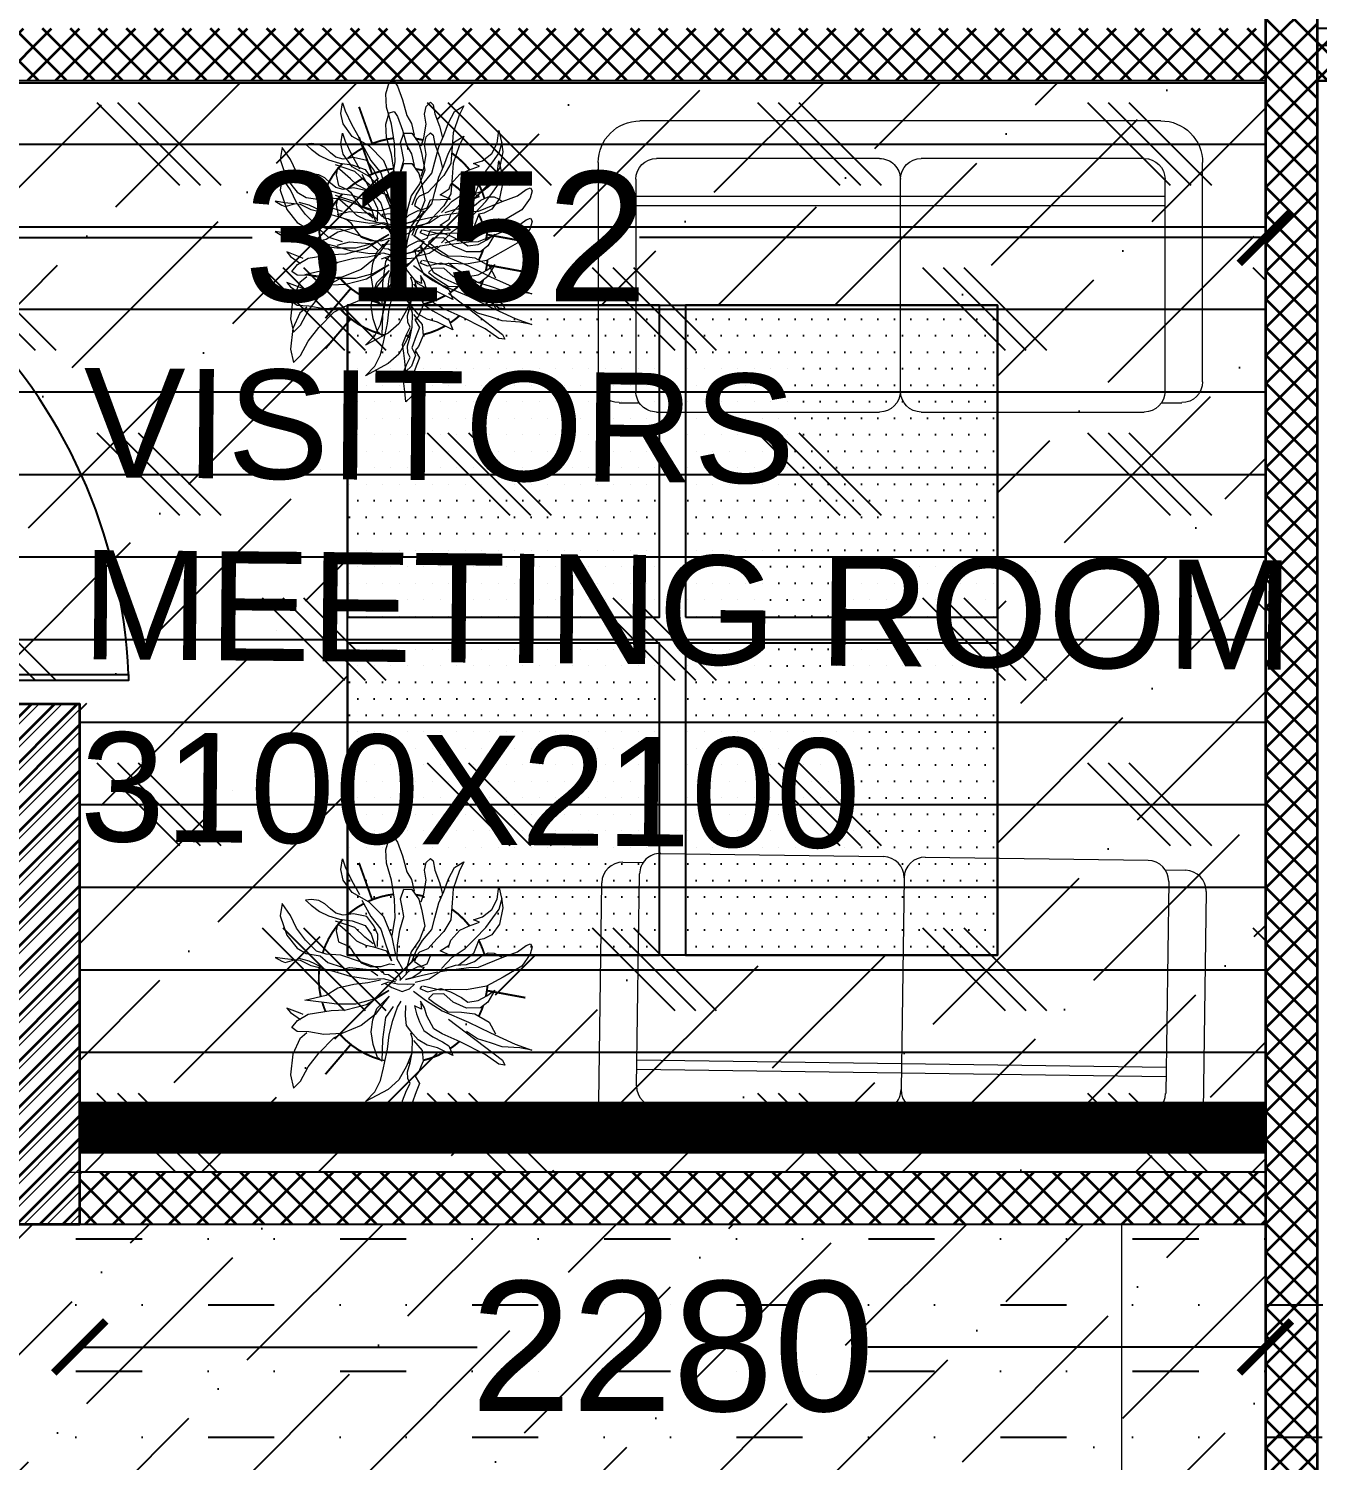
# Model space of a CAD drawing. Header units: millimetres. Extents: x 263321 to 4958806, y 33647 to 987811.
# Drawn here: x 2385653 to 2388132, y 489929 to 492682 of the extents above; entities that cross this region are included whole.
import ezdxf

# ---------------------------------------------------------------- set-up
doc = ezdxf.new("R2010")
doc.units = ezdxf.units.MM
doc.header["$PDMODE"] = 3
for name, color, linetype, lineweight in [('A-DOOR-FULL', 40, 'Continuous', 18), ('A-FURN-LOOSE', 24, 'Continuous', 18), ('A-FURN-TABLE-GROMMET', 7, 'Continuous', 9), ('A-GLASS PARTITION', 5, 'Continuous', 18), ('A-GYPSUM PARTITION', 250, 'Continuous', 35), ('A-INDOOR PLANTS', 84, 'Continuous', 5), ('A-PLAN-COLUMN', 3, 'Continuous', 0), ('A-PLAN-RCC-HATCH', 8, 'Continuous', 13), ('Base 7th & 9th', 250, 'Continuous', 35), ('TOA- AV', 7, 'Continuous', 9)]:
    doc.layers.add(name, color=color, linetype=linetype, lineweight=lineweight)
for name, color, linetype in [('CEILING TOA', 7, 'Continuous'), ('DOOR', 5, 'Continuous'), ('DOOR TOA', 7, 'Continuous'), ('FIN WALL GRAPHIC', 10, 'Continuous'), ('FLOORING TOA', 7, 'Continuous'), ('PARTITION DIM.', 250, 'Continuous'), ('PARTITION GYPSUM', 250, 'Continuous'), ('TEXT', 250, 'Continuous')]:
    doc.layers.add(name, color=color, linetype=linetype)
doc.styles.add('ARIAL', font='arial.ttf')
doc.styles.get("Standard").update_dxf_attribs({"font": 'arial.ttf'})
doc.styles.add('TEXT @ 150', font='arial.ttf', dxfattribs={"height": 225})
doc.dimstyles.new('DIM @ 150', dxfattribs={"dimtxt": 225, "dimasz": 100, "dimexe": 1, "dimexo": 0, "dimgap": 0.5, "dimtad": 0, "dimdec": 0, "dimzin": 0, "dimdsep": 46, "dimtxsty": 'TEXT @ 150', "dimblk": 'ARCHTICK', "dimcen": -2, "dimclrd": 8, "dimclre": 8, "dimclrt": 7, "dimadec": 0, "dimazin": 0, "dimtfac": 1, "dimtdec": 0, "dimtofl": 0, "dimtmove": 0, "dimatfit": 3, "dimldrblk": 'OPEN90', "dimfxl": 1, "dimtolj": 1, "dimtzin": 0, "dimlwd": -1, "dimlwe": -1, "dimarcsym": 0})
pattern_1 = [(45, (13069.08, -8478.743), (-26.94076836, 26.94076836), []), (135, (13069.08, -8478.743), (-26.94076836, -26.94076836), [])]
pattern_2 = [(45, (13069.08, -8478.74), (84.189901, 308.696304), [396.875, -79.375, 0, -79.375])]

# ---------------------------------------------------------------- blocks, each defined once
blk = doc.blocks.new('PLANT_10')
at = {"layer": 'A-INDOOR PLANTS', "linetype": 'ByBlock', "lineweight": -2}
for p, q in [((13664.3, 7933.64), (13665.55, 7933.86)), ((13665.55, 7933.86), (13667.57, 7933.17)), ((13669.84, 7934.37), (13670.24, 7933.69)), ((13670, 7933.37), (13669.84, 7934.37)), ((13670.24, 7933.69), (13670.38, 7933.32)), ((13665.52, 7932.8), (13664.3, 7933.64)), ((13666.85, 7932.15), (13665.52, 7932.8)), ((13667.57, 7933.17), (13668.91, 7932.09)), ((13670.17, 7931.75), (13670, 7933.37)), ((13670.38, 7933.32), (13670.09, 7932.38)), ((13675.61, 7931.79), (13675.07, 7933.15)), ((13675.07, 7933.15), (13675.52, 7932.79)), ((13675.52, 7932.79), (13676.24, 7931.75)), ((13677.08, 7932.65), (13676.35, 7932.06)), ((13677.47, 7932.1), (13677.08, 7932.65)), ((13678.23, 7931.81), (13679.84, 7932.55)), ((13679.84, 7932.55), (13681.95, 7932.8)), ((13681.95, 7932.8), (13683.34, 7932.46)), ((13683.34, 7932.46), (13682.61, 7931.75)), ((13663.89, 7930.62), (13663.94, 7931.25)), ((13663.94, 7931.25), (13664.46, 7930.64)), ((13668.06, 7931.25), (13666.85, 7932.15)), ((13669.22, 7930.1), (13668.06, 7931.25)), ((13668.91, 7932.09), (13669.44, 7931.17)), ((13669.44, 7931.17), (13669.67, 7929.74)), ((13669.92, 7931.93), (13670.2, 7930.88)), ((13670.71, 7930.64), (13670.17, 7931.75)), ((13670.2, 7930.88), (13670.87, 7929.52)), ((13674.25, 7931.31), (13673.75, 7929.11)), ((13674.5, 7929.32), (13674.25, 7931.31)), ((13675.7, 7930.98), (13675.33, 7928.59)), ((13675.74, 7931.48), (13675.61, 7931.79)), ((13676.35, 7932.06), (13675.7, 7930.98)), ((13677.51, 7930.91), (13677.47, 7932.1)), ((13677.81, 7929.36), (13677.51, 7930.91)), ((13677.63, 7931.1), (13678.23, 7931.81)), ((13681.13, 7930.96), (13679.73, 7929.85)), ((13682.61, 7931.75), (13681.13, 7930.96)), ((13663.98, 7929.88), (13663.89, 7930.62)), ((13664.31, 7929.26), (13663.98, 7929.88)), ((13664.83, 7928.65), (13664.31, 7929.26)), ((13664.46, 7930.64), (13665.11, 7929.79)), ((13665.11, 7929.79), (13665.57, 7928.86)), ((13669.5, 7929.11), (13669.22, 7930.1)), ((13669.67, 7929.74), (13670.38, 7928.94)), ((13671.34, 7928.22), (13670.71, 7930.64)), ((13674.66, 7928.01), (13674.5, 7929.32)), ((13677.68, 7927.48), (13677.81, 7929.36)), ((13679.73, 7929.85), (13678.15, 7928.3)), ((13665.28, 7928.1), (13664.83, 7928.65)), ((13665.49, 7927.36), (13665.28, 7928.1)), ((13665.57, 7928.86), (13665.92, 7927.75)), ((13666.78, 7926.15), (13666.1, 7928.13)), ((13666.41, 7927.95), (13667.1, 7928.09)), ((13666.55, 7927.7), (13666.41, 7927.95)), ((13667.1, 7928.09), (13668.23, 7927.82)), ((13668.23, 7927.82), (13668.63, 7926.95)), ((13669.61, 7927.61), (13669.5, 7929.11)), ((13670.38, 7928.94), (13670.87, 7927.46)), ((13671.22, 7927.97), (13670.89, 7926.71)), ((13671.83, 7926.61), (13671.34, 7928.22)), ((13672.98, 7927.9), (13672.59, 7926.26)), ((13673.75, 7929.11), (13672.98, 7927.9)), ((13674.66, 7926.07), (13674.66, 7928.01)), ((13675.33, 7928.59), (13675.25, 7927.09)), ((13678.15, 7928.3), (13677.74, 7927.54)), ((13660.8, 7927.59), (13659.68, 7927.43)), ((13659.68, 7927.43), (13660.5, 7927.14)), ((13660.5, 7927.14), (13661.89, 7926.5)), ((13661.87, 7927.37), (13660.8, 7927.59)), ((13663.15, 7926.41), (13661.87, 7927.37)), ((13661.89, 7926.5), (13663.36, 7925.67)), ((13664.14, 7924.69), (13663.15, 7926.41)), ((13665.34, 7926.29), (13665.49, 7927.36)), ((13665.92, 7927.75), (13666.08, 7926.44)), ((13666.08, 7926.44), (13666.56, 7925.08)), ((13667.52, 7926.61), (13666.55, 7927.7)), ((13668.16, 7925.94), (13667.52, 7926.61)), ((13668.63, 7926.95), (13668.89, 7926.59)), ((13668.89, 7926.59), (13669.47, 7926.23)), ((13670.3, 7925.56), (13669.61, 7927.61)), ((13670.89, 7926.71), (13671.08, 7924.65)), ((13672.14, 7924.62), (13671.83, 7926.61)), ((13675.25, 7927.09), (13674.69, 7924.95)), ((13676.86, 7925.51), (13677.68, 7927.48)), ((13663.93, 7925.43), (13665.64, 7924.49)), ((13665.63, 7924.92), (13665.34, 7926.29)), ((13666.59, 7924.2), (13665.63, 7924.92)), ((13666.56, 7925.08), (13667.46, 7924.48)), ((13667.75, 7925.11), (13666.78, 7926.15)), ((13668.46, 7924.26), (13667.75, 7925.11)), ((13668.63, 7925.01), (13668.16, 7925.94)), ((13668.78, 7924.21), (13668.63, 7925.01)), ((13669.47, 7926.23), (13670.42, 7925.51)), ((13670.91, 7923.83), (13670.3, 7925.56)), ((13670.42, 7925.51), (13670.77, 7924.58)), ((13672.45, 7924.82), (13672.17, 7923.5)), ((13672.59, 7926.26), (13672.45, 7924.82)), ((13674.69, 7924.95), (13673.26, 7922.65)), ((13674.15, 7924.18), (13674.66, 7926.07)), ((13675.72, 7924.04), (13676.86, 7925.51)), ((13683.45, 7922.71), (13684.69, 7925.06)), ((13684.69, 7925.06), (13683.72, 7924.1)), ((13665.68, 7923.17), (13664.14, 7924.69)), ((13665.64, 7924.49), (13666.92, 7923.46)), ((13667.48, 7923.79), (13666.59, 7924.2)), ((13666.92, 7923.46), (13668.56, 7922.95)), ((13667.46, 7924.48), (13668.78, 7924.02)), ((13668.73, 7923.83), (13667.48, 7923.79)), ((13669.19, 7922.84), (13668.78, 7924.21)), ((13670.8, 7923.45), (13670.51, 7922.57)), ((13670.77, 7924.58), (13670.8, 7923.45)), ((13671.43, 7923.29), (13670.91, 7923.83)), ((13671.08, 7924.65), (13671.73, 7923.79)), ((13671.18, 7923.34), (13671.13, 7922.84)), ((13671.62, 7923.1), (13671.18, 7923.34)), ((13672.06, 7923.18), (13672.14, 7924.62)), ((13672.39, 7922.69), (13672.67, 7923.45)), ((13673.26, 7922.65), (13674.15, 7924.18)), ((13673.83, 7922.61), (13675.72, 7924.04)), ((13675.1, 7923.9), (13673.83, 7922.61)), ((13676.27, 7924.31), (13675.1, 7923.9)), ((13677.52, 7924.47), (13676.27, 7924.31)), ((13678.84, 7924.26), (13677.52, 7924.47)), ((13678.3, 7923.31), (13680.55, 7923.37)), ((13680.16, 7923.8), (13678.84, 7924.26)), ((13680.55, 7923.37), (13680.16, 7923.8)), ((13682.55, 7923.5), (13681.24, 7923.21)), ((13683.72, 7924.1), (13682.55, 7923.5)), ((13657.58, 7922.61), (13657.47, 7922.11)), ((13657.47, 7922.11), (13657.98, 7921.75)), ((13658.75, 7922.96), (13657.58, 7922.61)), ((13660.13, 7922.88), (13658.75, 7922.96)), ((13661.89, 7922.37), (13660.13, 7922.88)), ((13663.84, 7922.05), (13661.89, 7922.37)), ((13665.78, 7921.99), (13663.84, 7922.05)), ((13667.77, 7922.3), (13665.68, 7923.17)), ((13667.58, 7922.29), (13665.78, 7921.99)), ((13669.6, 7921.92), (13667.77, 7922.3)), ((13668.56, 7922.95), (13670.21, 7922.37)), ((13670.21, 7922.37), (13669.19, 7922.84)), ((13670.51, 7922.57), (13670.59, 7922.07)), ((13671.13, 7922.84), (13671.09, 7922.15)), ((13671.09, 7922.15), (13671.48, 7921.72)), ((13671.64, 7922.67), (13671.62, 7923.1)), ((13672.22, 7921.87), (13671.64, 7922.67)), ((13672.41, 7921.94), (13672.06, 7923.18)), ((13672.6, 7921.76), (13672.39, 7922.69)), ((13672.5, 7923.07), (13672.96, 7922.33)), ((13672.96, 7922.33), (13673.37, 7921.28)), ((13674.9, 7922.2), (13676.06, 7922.99)), ((13676.34, 7922.25), (13674.98, 7921.77)), ((13676.06, 7922.99), (13678.3, 7923.31)), ((13677.83, 7922.6), (13676.34, 7922.25)), ((13679.32, 7922.77), (13677.83, 7922.6)), ((13681.24, 7923.21), (13679.32, 7922.77)), ((13682.48, 7921.62), (13683.45, 7922.71)), ((13657.98, 7921.75), (13659.37, 7921.23)), ((13659.37, 7921.23), (13661.01, 7920.78)), ((13661.01, 7920.78), (13661.83, 7920.31)), ((13663.8, 7921.43), (13662.81, 7921.09)), ((13662.81, 7921.09), (13662.83, 7920.27)), ((13664.68, 7921.27), (13663.8, 7921.43)), ((13665.62, 7921.11), (13664.68, 7921.27)), ((13667.05, 7921.53), (13665.62, 7921.11)), ((13668.6, 7921.76), (13667.05, 7921.53)), ((13670.04, 7921.8), (13668.6, 7921.76)), ((13669.27, 7920.34), (13670.76, 7920.76)), ((13671.05, 7921.21), (13670.04, 7921.8)), ((13670.76, 7920.76), (13671.63, 7920.91)), ((13671.26, 7920.59), (13670.79, 7919.64)), ((13671.81, 7921.11), (13671.26, 7920.59)), ((13671.48, 7921.72), (13671.99, 7921.43)), ((13672.13, 7920.93), (13671.68, 7919.17)), ((13672.23, 7921.5), (13671.81, 7921.11)), ((13671.96, 7920.24), (13672.13, 7920.93)), ((13671.99, 7921.43), (13672.23, 7921.5)), ((13672.59, 7920.01), (13672.63, 7920.7)), ((13673.08, 7920.52), (13672.59, 7920.01)), ((13672.63, 7920.7), (13672.6, 7921.76)), ((13673.37, 7921.28), (13673.08, 7920.52)), ((13674.98, 7921.77), (13674.36, 7921.37)), ((13675.88, 7920.92), (13674.81, 7920.89)), ((13676.88, 7920.82), (13675.88, 7920.92)), ((13677.71, 7920.16), (13676.88, 7920.82)), ((13677.64, 7920.41), (13678.21, 7920.24)), ((13679.71, 7920.28), (13681.07, 7920.83)), ((13680.7, 7920.44), (13679.83, 7920.29)), ((13681.63, 7920.72), (13680.7, 7920.44)), ((13681.07, 7920.83), (13682.48, 7921.62)), ((13682.32, 7920.68), (13681.63, 7920.72)), ((13682.83, 7920.44), (13682.32, 7920.68)), ((13683.57, 7920.84), (13682.83, 7920.44)), ((13684.62, 7921.25), (13683.57, 7920.84)), ((13685.5, 7921.09), (13684.62, 7921.25)), ((13686.31, 7920.99), (13685.5, 7921.09)), ((13687.38, 7920.89), (13686.31, 7920.99)), ((13686.83, 7920.31), (13687.38, 7920.89)), ((13660.87, 7918.96), (13660.07, 7918.81)), ((13661.88, 7918.81), (13660.87, 7918.96)), ((13661.83, 7920.31), (13663.03, 7920.03)), ((13663.31, 7919.04), (13661.88, 7918.81)), ((13662.83, 7920.27), (13663.86, 7919.55)), ((13664.11, 7919.31), (13663.31, 7919.04)), ((13663.86, 7919.55), (13664.86, 7919.27)), ((13664.86, 7919.27), (13666.62, 7918.95)), ((13666.62, 7918.95), (13668.04, 7919.49)), ((13668.12, 7919.18), (13666.96, 7918.21)), ((13668.04, 7919.49), (13669.27, 7920.34)), ((13669.16, 7919.84), (13668.12, 7919.18)), ((13668.95, 7918.64), (13669.3, 7919.47)), ((13670.21, 7920.25), (13669.16, 7919.84)), ((13669.3, 7919.47), (13669.66, 7919.79)), ((13669.66, 7919.79), (13670.28, 7920)), ((13670.28, 7920), (13670.74, 7919.32)), ((13670.74, 7919.32), (13670.51, 7918.69)), ((13670.79, 7919.64), (13670.87, 7919.02)), ((13670.87, 7919.02), (13671.48, 7919.53)), ((13671.68, 7919.17), (13671.35, 7917.59)), ((13671.48, 7919.53), (13671.96, 7920.24)), ((13672.41, 7919.94), (13672.07, 7918.49)), ((13672.59, 7920.01), (13672.59, 7920.01)), ((13672.8, 7919.26), (13673.05, 7919.46)), ((13673.23, 7917.34), (13672.81, 7919.14)), ((13673.05, 7919.46), (13673.38, 7918.65)), ((13673.34, 7920.09), (13674.25, 7918.87)), ((13674.36, 7919.37), (13675.18, 7919.27)), ((13675.06, 7918.96), (13674.36, 7919.37)), ((13674.84, 7920.01), (13675.66, 7919.79)), ((13675.18, 7919.27), (13674.84, 7920.01)), ((13675.88, 7918.73), (13675.06, 7918.96)), ((13675.66, 7919.79), (13676.48, 7919.5)), ((13676.48, 7919.5), (13677.37, 7919.03)), ((13677.37, 7919.03), (13678.02, 7918.11)), ((13678.35, 7919.62), (13677.71, 7920.16)), ((13678.21, 7920.24), (13679.71, 7920.28)), ((13678.88, 7918.7), (13678.35, 7919.62)), ((13678.4, 7920.12), (13679.43, 7919.21)), ((13679.43, 7919.21), (13680.56, 7919.12)), ((13680.56, 7919.12), (13681.67, 7919.59)), ((13681.67, 7919.59), (13682.09, 7919.92)), ((13682.09, 7919.92), (13682.86, 7919.5)), ((13682.86, 7919.5), (13683.72, 7919.84)), ((13683.72, 7919.84), (13684.96, 7920.26)), ((13684.96, 7920.26), (13685.72, 7919.9)), ((13685.72, 7919.9), (13686.83, 7920.31)), ((13660.07, 7918.81), (13659.64, 7918.36)), ((13659.64, 7918.36), (13659.9, 7918.06)), ((13659.9, 7918.06), (13660.84, 7917.9)), ((13660.84, 7917.9), (13662.11, 7917.44)), ((13662.11, 7917.44), (13663.3, 7917.1)), ((13664.23, 7917.5), (13663.06, 7916.97)), ((13665.78, 7917.92), (13664.23, 7917.5)), ((13666.96, 7918.21), (13665.78, 7917.92)), ((13667.18, 7916.97), (13667.91, 7917.68)), ((13667.91, 7917.68), (13668.95, 7918.64)), ((13669.7, 7918.36), (13669.64, 7916.29)), ((13670.51, 7918.69), (13669.7, 7918.36)), ((13672.07, 7918.49), (13671.3, 7917.34)), ((13673.38, 7918.65), (13673.05, 7917.27)), ((13673.62, 7916.97), (13673.65, 7918.1)), ((13673.65, 7918.1), (13674.07, 7918.55)), ((13674.07, 7918.55), (13674.59, 7917.88)), ((13674.25, 7918.87), (13675.37, 7917.15)), ((13674.59, 7917.88), (13675.45, 7916.53)), ((13677.21, 7918.02), (13675.88, 7918.73)), ((13677.74, 7917.16), (13677.21, 7918.02)), ((13678.02, 7918.11), (13678.55, 7917.12)), ((13679.16, 7917.64), (13678.88, 7918.7)), ((13679.63, 7916.72), (13679.16, 7917.64)), ((13661.76, 7916.49), (13660.59, 7915.89)), ((13660.98, 7915.4), (13662.78, 7916.02)), ((13663.06, 7916.97), (13661.76, 7916.49)), ((13662.78, 7916.02), (13664.21, 7916.12)), ((13664.21, 7916.12), (13665.96, 7916.24)), ((13665.96, 7916.24), (13667.18, 7916.97)), ((13668.08, 7916.24), (13667.05, 7915.34)), ((13668.57, 7916.44), (13668.08, 7916.24)), ((13669.17, 7917.34), (13668.57, 7916.44)), ((13669.83, 7916.11), (13668.94, 7914.77)), ((13669.64, 7916.29), (13669.17, 7917.34)), ((13670.99, 7917.21), (13669.83, 7916.11)), ((13671, 7916.83), (13670.66, 7915.76)), ((13671.14, 7916.21), (13670.89, 7914.39)), ((13671.3, 7917.34), (13671.14, 7916.21)), ((13673.05, 7917.27), (13673.39, 7916.28)), ((13673.14, 7916.33), (13673.23, 7917.34)), ((13673.19, 7914.65), (13673.14, 7916.33)), ((13673.39, 7916.28), (13673.99, 7915.17)), ((13674.46, 7916), (13673.62, 7916.97)), ((13675.07, 7914.64), (13674.46, 7916)), ((13675.37, 7917.15), (13676.51, 7914.43)), ((13675.45, 7916.53), (13675.49, 7915.15)), ((13676.2, 7916.49), (13680.43, 7910.93)), ((13678.55, 7915.31), (13677.74, 7917.16)), ((13678.55, 7917.12), (13678.95, 7916.45)), ((13678.95, 7916.45), (13679.96, 7916.04)), ((13679.96, 7916.04), (13679.63, 7916.72)), ((13660.59, 7915.89), (13660, 7914.93)), ((13660, 7914.93), (13660.98, 7915.4)), ((13667.05, 7915.34), (13666.64, 7914.45)), ((13668.94, 7914.77), (13667.91, 7913.74)), ((13669.46, 7913.91), (13670.25, 7914.87)), ((13670.25, 7914.87), (13670.67, 7915.51)), ((13670.57, 7914.63), (13670.28, 7913.81)), ((13670.66, 7915.76), (13670.57, 7914.63)), ((13672.82, 7912.57), (13673.19, 7914.65)), ((13673.99, 7915.17), (13674.45, 7914.5)), ((13674.45, 7914.5), (13674.29, 7913.43)), ((13675.05, 7913.2), (13675.07, 7914.64)), ((13675.49, 7915.15), (13675.66, 7913.78)), ((13678.23, 7913.49), (13677.5, 7914.65)), ((13679.87, 7912.72), (13678.55, 7915.31)), ((13665.96, 7913.93), (13665.68, 7912.98)), ((13666.23, 7913.31), (13665.96, 7913.93)), ((13666.64, 7914.45), (13666.23, 7913.31)), ((13667.91, 7913.74), (13666.75, 7912.64)), ((13667.93, 7912.86), (13668.04, 7913.36)), ((13668.04, 7913.36), (13668.6, 7913.57)), ((13668.6, 7913.57), (13669.46, 7913.91)), ((13669.74, 7913.17), (13669.38, 7912.4)), ((13670.28, 7913.81), (13669.74, 7913.17)), ((13670.85, 7913.39), (13669.87, 7910.98)), ((13670.89, 7914.39), (13670.85, 7913.39)), ((13674.29, 7913.43), (13673.82, 7912.54)), ((13674.45, 7912.43), (13675.05, 7913.2)), ((13675.66, 7913.78), (13676.51, 7912.31)), ((13676.51, 7914.43), (13677.64, 7912.15)), ((13678.64, 7912.18), (13678.23, 7913.49)), ((13664.9, 7912.02), (13663.85, 7911.49)), ((13665.77, 7911.92), (13664.86, 7911.27)), ((13665.68, 7912.98), (13664.9, 7912.02)), ((13666.75, 7912.64), (13665.77, 7911.92)), ((13666.42, 7911.25), (13667.52, 7912.04)), ((13667.52, 7912.04), (13667.93, 7912.86)), ((13669.38, 7912.4), (13669.4, 7911.78)), ((13669.4, 7911.78), (13669.6, 7911.35)), ((13671.87, 7910.85), (13672.82, 7912.57)), ((13673.82, 7912.54), (13673.22, 7911.71)), ((13673.22, 7911.71), (13674.45, 7912.43)), ((13676.51, 7912.31), (13677.72, 7911.66)), ((13677.64, 7912.15), (13678.78, 7909.62)), ((13679.05, 7910.95), (13678.64, 7912.18)), ((13680.85, 7911.31), (13679.87, 7912.72)), ((13663.85, 7911.49), (13662.54, 7911.32)), ((13662.54, 7911.32), (13663.74, 7911.04)), ((13664.86, 7911.27), (13663.74, 7910.98)), ((13663.74, 7911.04), (13664.74, 7910.89)), ((13664.74, 7910.89), (13666.42, 7911.25)), ((13669.87, 7910.98), (13669.29, 7909.4)), ((13669.6, 7911.35), (13669.87, 7910.92)), ((13670.74, 7908.94), (13671.87, 7910.85)), ((13679.17, 7909.14), (13679.05, 7910.95)), ((13680.43, 7910.93), (13680.94, 7910.69)), ((13680.94, 7910.69), (13680.85, 7911.31)), ((13669.29, 7909.4), (13668.63, 7908.5)), ((13669.52, 7908.09), (13670.74, 7908.94)), ((13678.78, 7909.62), (13679.4, 7907.89)), ((13679.4, 7907.89), (13679.17, 7909.14)), ((13668.63, 7908.5), (13668.45, 7908.06)), ((13668.45, 7908.06), (13668.77, 7907.88)), ((13668.77, 7907.88), (13669.52, 7908.09))]:
    blk.add_line(p, q, dxfattribs=at)
at = {"layer": 'A-INDOOR PLANTS', "linetype": 'Continuous', "lineweight": 18, "ltscale": 0.5, "const_width": 0.2}
for points in [[(13669.4, 7929.47, 0.116285), (13665.96, 7927.44)], [(13673.88, 7929.67, 0.090884), (13670.74, 7929.78)], [(13675.42, 7929.17, 0.028901), (13674.47, 7929.51)], [(13665.42, 7926.87, 0.0574), (13664.3, 7925.23)], [(13680.37, 7923.57, 0.141213), (13677.8, 7927.66)], [(13664.08, 7924.79, 0.079562), (13663.34, 7922.14)], [(13680.68, 7920.44, 0.006998), (13680.7, 7920.68)], [(13663.38, 7919.89, 0.022707), (13663.53, 7919.11)], [(13679.57, 7916.84, 0.070954), (13680.47, 7919.13)], [(13664.86, 7916.17, 0.072973), (13666.59, 7914.33)], [(13678.52, 7915.38, 0.034437), (13679.25, 7916.33)], [(13677.6, 7914.49, 0.002611), (13677.67, 7914.55)], [(13668.08, 7913.38, 0.04589), (13669.56, 7912.79)], [(13674.83, 7912.92, 0.033376), (13675.9, 7913.37)], [(13672.77, 7912.48, 0.032284), (13673.88, 7912.65)]]:
    blk.add_lwpolyline(points, format="xyb", dxfattribs=at)
for points in [[(13678.83, 7926.57), (13681.9, 7929.19)], [(13663.9, 7924.37), (13660.1, 7925.72)], [(13673.27, 7912.54), (13674, 7908.57)]]:
    blk.add_lwpolyline(points, dxfattribs=at)
at = {"layer": 'A-INDOOR PLANTS', "linetype": 'Continuous', "lineweight": 18, "ltscale": 0.5}
blk.add_arc((13672, 7921.16), 8.71, 12.4792, 14.7067, dxfattribs=at)
blk = doc.blocks.new('Columns')
at = {"layer": 'A-PLAN-RCC-HATCH'}
h = blk.add_hatch(dxfattribs=at)
h.set_pattern_fill('ANSI31', color=256, scale=250, style=0)
h.set_pattern_definition([(45, (447397.9, -590762.232), (-22.0970869, 22.0970869), [])])
h.paths.add_polyline_path([(6839.7, 1537), (7839.7, 1537), (7839.7, 2537), (6839.7, 2537)])
at = {"layer": 'A-PLAN-COLUMN', "elevation": 0}
blk.add_lwpolyline([(6839.7, 1537), (7839.7, 1537), (7839.7, 2537), (6839.7, 2537)], close=True, dxfattribs=at)
blk = doc.blocks.new('_ArchTick')
at = {"color": 0, "linetype": 'ByBlock', "const_width": 0.15}
blk.add_lwpolyline([(-0.5, -0.5), (0.5, 0.5)], dxfattribs=at)
blk = doc.blocks.new('*D596')
at = {"layer": 'Defpoints', "color": 0, "transparency": 16777216}
for p in [(2383603.9, 492922.8), (2383603.3, 492680.4), (2388031.6, 492680.5)]:
    blk.add_point(p, dxfattribs=at)
at = {"layer": 'PARTITION DIM.', "color": 8, "transparency": 16777216}
for p, q in [((2383603.3, 492680.4), (2383603.9, 492923.8)), ((2383603.9, 492922.8), (2385439, 492917.8)), ((2388032.3, 492910.6), (2386197.2, 492915.7)), ((2388031.6, 492680.5), (2388032.3, 492911.6))]:
    blk.add_line(p, q, dxfattribs=at)
at = {"layer": 'PARTITION DIM.', "color": 8, "transparency": 16777216, "xscale": 100, "yscale": 100, "zscale": 100}
for p, rotation in [((2383603.9, 492922.8), 179.8412100249086), ((2388032.3, 492910.6), 359.8412100249087)]:
    blk.add_blockref('_ArchTick', p, dxfattribs=dict(at, rotation=rotation))
at = {"layer": 'PARTITION DIM.', "color": 7, "transparency": 16777216, "insert": (2385818.1, 492916.7), "char_height": 250, "attachment_point": 5, "rotation": 359.8412}
blk.add_mtext('\\A1;4428', dxfattribs=at)
blk = doc.blocks.new('_Open90')
at = {"color": 0, "linetype": 'ByBlock'}
for p, q in [((-0.5, 0.5), (0, 0)), ((0, 0), (-1, 0)), ((0, 0), (-0.5, -0.5))]:
    blk.add_line(p, q, dxfattribs=at)
blk = doc.blocks.new('*D602')
at = {"layer": 'Defpoints', "color": 0, "transparency": 16777216}
for p in [(2388131.6, 492581.4), (2388317.3, 492581.4), (2388131.6, 489383.1)]:
    blk.add_point(p, dxfattribs=at)
at = {"layer": 'PARTITION DIM.', "color": 8, "transparency": 16777216}
for p, q in [((2388131.6, 492581.4), (2388318.3, 492581.4)), ((2388317.3, 492581.4), (2388317.3, 491356.2)), ((2388317.3, 489383.1), (2388317.3, 490608.2)), ((2388131.6, 489383.1), (2388318.3, 489383.1))]:
    blk.add_line(p, q, dxfattribs=at)
at = {"layer": 'PARTITION DIM.', "color": 8, "transparency": 16777216, "xscale": 100, "yscale": 100, "zscale": 100}
for p, rotation in [((2388317.3, 492581.4), 90), ((2388317.3, 489383.1), 270)]:
    blk.add_blockref('_ArchTick', p, dxfattribs=dict(at, rotation=rotation))
at = {"layer": 'PARTITION DIM.', "color": 7, "transparency": 16777216, "insert": (2388317.3, 490982.2), "char_height": 250, "attachment_point": 5, "rotation": 90}
blk.add_mtext('\\A1;3198', dxfattribs=at)
blk = doc.blocks.new('*D611')
at = {"layer": 'Defpoints', "color": 0, "transparency": 16777216}
for p in [(2388031.6, 490383.1), (2385751.6, 490146.6), (2388031.6, 490146.6)]:
    blk.add_point(p, dxfattribs=at)
at = {"layer": 'PARTITION DIM.', "color": 8, "transparency": 16777216}
for p, q in [((2388031.6, 490383.1), (2388031.6, 490145.6)), ((2385751.6, 490146.6), (2385751.6, 490147.6)), ((2385751.6, 490146.6), (2386516.1, 490146.6)), ((2388031.6, 490146.6), (2387267.1, 490146.6))]:
    blk.add_line(p, q, dxfattribs=at)
at = {"layer": 'PARTITION DIM.', "color": 8, "transparency": 16777216, "xscale": 100, "yscale": 100, "zscale": 100, "rotation": 180}
blk.add_blockref('_ArchTick', (2385751.6, 490146.6), dxfattribs=at)
at = {"layer": 'PARTITION DIM.', "color": 8, "transparency": 16777216, "xscale": 100, "yscale": 100, "zscale": 100}
blk.add_blockref('_ArchTick', (2388031.6, 490146.6), dxfattribs=at)
at = {"layer": 'PARTITION DIM.', "color": 7, "transparency": 16777216, "insert": (2386891.6, 490146.6), "char_height": 250, "attachment_point": 5}
blk.add_mtext('\\A1;2280', dxfattribs=at)
blk = doc.blocks.new('*D616')
at = {"layer": 'Defpoints', "color": 0, "transparency": 16777216}
for p in [(2384879.7, 492427.9, 0), (2388031.6, 492427.9), (2388031.6, 492280.6)]:
    blk.add_point(p, dxfattribs=at)
at = {"layer": 'PARTITION DIM.', "color": 8, "transparency": 16777216}
for p, q in [((2384879.7, 492427.9), (2384879.7, 492279.6)), ((2388031.6, 492427.9), (2388031.6, 492279.6)), ((2384879.7, 492280.6), (2386083.2, 492280.6)), ((2388031.6, 492280.6), (2386828.1, 492280.6))]:
    blk.add_line(p, q, dxfattribs=at)
at = {"layer": 'PARTITION DIM.', "color": 8, "transparency": 16777216, "xscale": 100, "yscale": 100, "zscale": 100, "rotation": 180}
blk.add_blockref('_ArchTick', (2384879.7, 492280.6), dxfattribs=at)
at = {"layer": 'PARTITION DIM.', "color": 8, "transparency": 16777216, "xscale": 100, "yscale": 100, "zscale": 100}
blk.add_blockref('_ArchTick', (2388031.6, 492280.6), dxfattribs=at)
at = {"layer": 'PARTITION DIM.', "color": 7, "transparency": 16777216, "insert": (2386455.6, 492280.6), "char_height": 250, "attachment_point": 5}
blk.add_mtext('\\A1;3152', dxfattribs=at)
blk = doc.blocks.new('door-3f-01')
at = {"layer": 'A-GLASS PARTITION', "color": 5}
blk.add_line((-36, 0), (-36, 4), dxfattribs=at)
at = {"layer": 'DOOR', "elevation": 0}
blk.add_lwpolyline([(-1.945, 37.5), (-1.545, 37.5), (-1.545, 0), (-1.945, 0)], close=True, dxfattribs=at)
at = {"layer": 'DOOR', "color": 252, "true_color": 0x939598}
blk.add_lwpolyline([(0, 0), (-10.2, 0), (-10.2, 5.08), (0, 5.08), (0, 0)], dxfattribs=at)
at = {"layer": 'DOOR'}
for points in [[(-32.636, 3.74), (-32.636, 2.74), (-33.136, 2.74), (-33.136, 3.74)], [(-32.636, 1.34), (-32.636, 2.34), (-33.136, 2.34), (-33.136, 1.34)]]:
    blk.add_lwpolyline(points, dxfattribs=at)
blk.add_lwpolyline([(-36, 2.34), (-36, 2.74), (0, 2.74), (0, 2.34)], close=True, dxfattribs=at)
for centre in [(-32.886, 3.86), (-32.886, 1.22)]:
    blk.add_circle(centre, 0.278, dxfattribs=at)
at = {"layer": 'DOOR', "color": 252, "true_color": 0x939598}
blk.add_arc((-0.523, 2.044, 0), 35.484, 92.29732, 178.87661, dxfattribs=at)

msp = doc.modelspace()

# ---------------------------------------------------------------- hatches: boundary and pattern name
at = {"layer": 'A-GYPSUM PARTITION', "true_color": 0x636466}
h = msp.add_hatch(dxfattribs=at)
h.set_pattern_fill('ANSI37', color=251, scale=12)
h.set_pattern_definition(pattern_1)
h.paths.add_polyline_path([(2388131.6, 495933.1), (2388031.6, 495933.1), (2388031.6, 489283.1), (2388131.6, 489283.1)])
h = msp.add_hatch(dxfattribs=at)
h.set_pattern_fill('ANSI37', color=251, scale=12)
h.set_pattern_definition(pattern_1)
h.paths.add_polyline_path([(2388031.6, 492582), (2388031.6, 492682), (2380451.6, 492682.1), (2380451.6, 492582.1)])
h = msp.add_hatch(dxfattribs=at)
h.set_pattern_fill('ANSI37', color=251, scale=12)
h.set_pattern_definition(pattern_1)
h.paths.add_polyline_path([(2394411.6, 492682), (2388131.6, 492682), (2388131.6, 492582), (2394411.6, 492582)])
h = msp.add_hatch(dxfattribs=at)
h.set_pattern_fill('ANSI37', color=251, scale=12)
h.set_pattern_definition([(45, (18783.638, -10677.655), (-26.94076836, 26.94076836), []), (135, (18783.638, -10677.655), (-26.94076836, -26.94076836), [])])
h.paths.add_polyline_path([(2388031.6, 490483.1), (2385751.6, 490483.1), (2385751.6, 490383.1), (2388031.6, 490383.1)])
at = {"layer": 'Base 7th & 9th'}
h = msp.add_hatch(dxfattribs=at)
h.set_pattern_fill('ANSI31', color=256, scale=250, style=0)
h.set_pattern_definition([(45, (2825309.825, -101916.18), (-22.0970869, 22.0970869), [])])
h.paths.add_polyline_path([(2384751.6, 490383.1), (2385751.6, 490383.1), (2385751.6, 491383.1), (2384751.6, 491383.1)])
at = {"layer": 'CEILING TOA', "true_color": 0x939598}
h = msp.add_hatch(dxfattribs=at)
h.set_pattern_fill('ANSI36', color=252, scale=50)
h.set_pattern_definition(pattern_2)
edge = h.paths.add_edge_path(flags=16)
edge.add_arc((2382015.7, 488133.1), 250, 180, 270)
edge.add_line((2382015.7, 487883.1), (2386115.6, 487883.1))
edge.add_arc((2386115.6, 488133.1), 250, 270, 360)
edge.add_line((2386365.6, 488133.1), (2386365.6, 489532.6))
edge.add_arc((2386115.6, 489532.6), 250, 0, 90)
edge.add_line((2386115.6, 489782.6), (2382015.7, 489782.6))
edge.add_arc((2382015.7, 489532.6), 250, 90, 180)
edge.add_line((2381765.7, 489532.6), (2381765.7, 488133.1))
h.paths.add_polyline_path([(2384751.6, 492578), (2380561, 492578), (2380551.6, 489283.1), (2380445.5, 489283.1), (2380445.5, 487283.1), (2394411.6, 487283.1), (2394411.6, 489289.9), (2388031.6, 489289.5), (2388031.6, 490383.1), (2385751.6, 490383.1), (2384751.6, 490383.1)])
h = msp.add_hatch(dxfattribs=at)
h.set_pattern_fill('ANSI36', color=252, scale=50)
h.set_pattern_definition(pattern_2)
h.paths.add_polyline_path([(2384851.6, 492578), (2388031.6, 492578), (2388031.6, 490483.1), (2385751.6, 490483.1), (2385751.6, 491383.1), (2384851.6, 491383.1)])
h.paths.add_polyline_path([(2386266.6, 492150.3), (2387516.6, 492150.3), (2387516.6, 490900.3), (2386266.6, 490900.3)], flags=16)
h = msp.add_hatch(dxfattribs=at)
h.set_pattern_fill('DOTS', color=252, scale=20)
h.set_pattern_definition([(0, (13069.078, -8478.743), (15.875, 31.75), [0, -31.75])])
h.paths.add_polyline_path([(2386266.6, 490900.3), (2386866.6, 490900.3), (2386866.6, 491500.3), (2386266.6, 491500.3)])
h.paths.add_polyline_path([(2386916.6, 490900.3), (2387516.6, 490900.3), (2387516.6, 491500.3), (2386916.6, 491500.3)])
h.paths.add_polyline_path([(2386266.6, 491550.3), (2386866.6, 491550.3), (2386866.6, 492150.3), (2386266.6, 492150.3)])
h.paths.add_polyline_path([(2386916.6, 491550.3), (2387516.6, 491550.3), (2387516.6, 492150.3), (2386916.6, 492150.3)])
at = {"layer": 'FLOORING TOA', "true_color": 0xc7c8ca}
h = msp.add_hatch(dxfattribs=at)
h.set_pattern_fill('EARTH', color=9, scale=120)
edge = h.paths.add_edge_path()
edge.add_line((2399150.3, 470683.1), (2406751.6, 470683.1))
edge.add_line((2406751.6, 470683.1), (2406751.6, 489283.1))
edge.add_line((2406751.6, 489283.1), (2406777, 491421.9))
edge.add_line((2406777, 491421.9), (2410711.6, 491383.1))
edge.add_line((2410711.6, 491383.1), (2410711.6, 490662.8))
edge.add_line((2410711.6, 490662.8), (2412251.6, 490662.8))
edge.add_line((2412251.6, 490662.8), (2412251.6, 491383.1))
edge.add_line((2412251.6, 491383.1), (2413501.6, 491383.1))
edge.add_line((2413501.6, 491383.1), (2413501.6, 490641.9))
edge.add_line((2413501.6, 490641.9), (2414541.6, 490641.9))
edge.add_line((2414541.6, 490641.9), (2414541.6, 491383.1))
edge.add_line((2414541.6, 491383.1), (2419059.8, 491383.1))
edge.add_line((2419059.8, 491383.1), (2419290.9, 492883.1))
edge.add_line((2419290.9, 492883.1), (2413191.6, 492883.1))
edge.add_line((2413191.6, 492883.1), (2413191.6, 495458.2))
edge.add_line((2413191.6, 495458.2), (2416206.2, 495458.2))
edge.add_line((2416206.2, 495458.2), (2416206.2, 496558.2))
edge.add_line((2416206.2, 496558.2), (2413191.6, 496558.2))
edge.add_line((2413191.6, 496558.2), (2413191.6, 498963.1))
edge.add_line((2413191.6, 498963.1), (2411651.6, 498963.1))
edge.add_line((2411651.6, 498963.1), (2411651.6, 492883.1))
edge.add_line((2411651.6, 492883.1), (2404451.6, 492883.1))
edge.add_line((2404451.6, 492883.1), (2404452.6, 502283.1))
edge.add_line((2404452.6, 502283.1), (2402951.6, 502283.1))
edge.add_line((2402951.6, 502283.1), (2402951.4, 497183.5))
edge.add_line((2402951.4, 497183.5), (2402951.6, 497133.1))
edge.add_line((2402951.6, 497133.1), (2399951.6, 497133.1))
edge.add_line((2399951.6, 497133.1), (2399951.6, 505326.9))
edge.add_arc((2397396.4, -38564.5), 543897.4, 89.730828, 95.307778)
edge.add_line((2347082.8, 503000.8), (2347082.9, 472483.1))
edge.add_line((2347082.9, 472483.1), (2343851.6, 472483.1))
edge.add_line((2343851.6, 472483.1), (2343851.6, 458383.2))
edge.add_line((2343851.6, 458383.2), (2354252.4, 458383.2))
edge.add_line((2354252.4, 458383.2), (2354252.7, 455753.4))
edge.add_arc((2374151.3, 141679.3), 314703.8, 88.069715, 93.625218, ccw=False)
edge.add_line((2384751.6, 456204.5), (2384751.6, 459200.3))
edge.add_line((2384751.6, 459200.3), (2394751.8, 459200.3))
edge.add_line((2394751.8, 459200.3), (2394749.6, 457484.3))
edge.add_line((2394749.6, 457484.3), (2395751.6, 457483.1))
edge.add_line((2395751.6, 457483.1), (2395751.6, 458383.1))
edge.add_line((2395751.6, 458383.1), (2396651.6, 458383.1))
edge.add_line((2396651.6, 458383.1), (2396651.6, 459197.4))
edge.add_line((2396651.6, 459197.4), (2399811.2, 459198))
edge.add_line((2399811.2, 459198), (2399811.2, 460833.1))
edge.add_line((2399811.2, 460833.1), (2398551.6, 460833.1))
edge.add_line((2398551.6, 460833.1), (2398551.6, 466883.1))
edge.add_line((2398551.6, 466883.1), (2403551.7, 466883.1))
edge.add_line((2403551.7, 466883.1), (2403551.7, 465533.1))
edge.add_line((2403551.7, 465533.1), (2407851.7, 465533.1))
edge.add_line((2407851.7, 465533.1), (2407851.7, 460783.1))
edge.add_line((2407851.7, 460783.1), (2409491.6, 460783.1))
edge.add_line((2409491.6, 460783.1), (2409496.3, 466883.1))
edge.add_line((2409496.3, 466883.1), (2415285.8, 466883.1))
edge.add_line((2415285.8, 466883.1), (2415516.9, 468383.1))
edge.add_line((2415516.9, 468383.1), (2399151.6, 468383.1))
edge.add_arc((2399151.6, 468983.1), 600, 180.0002, 269.9977, ccw=False)
edge.add_line((2398551.6, 468983.1), (2398551.6, 470083.1))
edge.add_arc((2399151.6, 470083.1), 600, 90.125, 179.9999, ccw=False)
edge = h.paths.add_edge_path(flags=16)
edge.add_line((2350804.3, 495933.1), (2349254.3, 495933.1))
edge.add_arc((2349254.3, 495533.1), 400, 90.0003, 179.7889)
edge.add_line((2348854.3, 495534.5), (2348854.3, 492844.4))
edge.add_line((2348854.3, 492844.4), (2350804.3, 492844.4))
edge.add_line((2350804.3, 492844.4), (2350804.3, 495933.1))
h.paths.add_polyline_path([(2380451.6, 495933.1), (2394411.6, 495933.1), (2394411.6, 489283.1), (2388129.7, 489289.9), (2388129.7, 487283.1), (2379984.7, 487283), (2379984.7, 489283.1), (2380551.6, 489283.1)], flags=16)
edge = h.paths.add_edge_path(flags=16)
edge.add_line((2404951.6, 487283.1), (2348951.6, 487283.1))
edge.add_arc((2348951.6, 486983.1), 300, 90, 179.997)
edge.add_line((2348651.6, 486983.1), (2348650.9, 472483.1))
edge.add_line((2348650.9, 472483.1), (2404951.6, 472483.1))
edge.add_line((2404951.6, 472483.1), (2404951.6, 487283.1))
h.paths.add_polyline_path([(2396751.6, 460833.1), (2396751.6, 464283.1)], flags=16)
h = msp.add_hatch(dxfattribs=at)
h.set_pattern_fill('DOLMIT', color=9, scale=20)
h.set_pattern_definition([(0, (90021.14, 24146.98), (0, 127), []), (45, (90021.14, 24146.98), (-253.999827, 253.999827), [179.60512, -359.210245])])
h.paths.add_polyline_path([(2394411.6, 492682), (2388131.6, 492682), (2388131.6, 492582), (2394411.6, 492582)])
at = {"layer": 'FLOORING TOA', "true_color": 0xddb3d4}
h = msp.add_hatch(dxfattribs=at)
h.set_pattern_fill('MUDST', color=254, scale=20)
h.set_pattern_definition([(0, (14400.26, 69222.26), (254, 127), [127, -127, 0, -127, 0, -127])])
h.paths.add_polyline_path([(2380552, 492582), (2384751.6, 492582), (2384758.1, 490383.1), (2388142.7, 490384.8), (2388129.7, 487286.6), (2379984.7, 487283.1), (2379981.2, 489282.9), (2380551.6, 489287.4)])
at = {"layer": 'FLOORING TOA'}
h = msp.add_hatch(dxfattribs=at)
h.set_pattern_fill('CORK', color=181, scale=50)
h.set_pattern_definition([(0, (90021.14, 24146.98), (0, 158.75), []), (135, (90100.5, 24067.6), (-317.50014, -317.50014), [224.5065, -224.5065]), (135, (90140.2, 24067.6), (-317.50014, -317.50014), [224.5065, -224.5065]), (135, (90179.9, 24067.6), (-317.50014, -317.50014), [224.5065, -224.5065])])
h.paths.add_polyline_path([(2384851.6, 492578), (2388031.6, 492578), (2388031.6, 490483.1), (2385751.6, 490483.1), (2385751.6, 491383.1), (2384851.6, 491383.1)])

# ---------------------------------------------------------------- linework, layer by layer
at = {"layer": 'A-FURN-LOOSE'}
for p, q in [((2387830.7, 492504.6), (2386829, 492504.6)), ((2386748.7, 492424.3), (2386748.7, 492002.8)), ((2387289.7, 492432.3), (2386861.1, 492432.3)), ((2387798.6, 492432.3), (2387370, 492432.3)), ((2387911, 492002.8), (2387911, 492424.3)), ((2386821, 492392.2), (2386821, 491984.7)), ((2387329.8, 491984.7), (2387329.8, 492392.2)), ((2387838.7, 491984.7), (2387838.7, 492392.2)), ((2386821, 492360.1), (2387329.8, 492360.1)), ((2387329.8, 492360.1), (2387838.7, 492360.1)), ((2386821, 492342), (2387329.8, 492342)), ((2387329.8, 492342), (2387838.7, 492342)), ((2386788.8, 491962.6), (2386827.6, 491962.6)), ((2386861.1, 491944.5), (2387289.7, 491944.5)), ((2387370, 491944.5), (2387798.6, 491944.5)), ((2387832.1, 491962.6), (2387870.8, 491962.6)), ((2386868.8, 491095.9), (2387297.4, 491089.8)), ((2386796.3, 491078.8), (2386835.1, 491078.3)), ((2387377.7, 491088.6), (2387806.2, 491082.6)), ((2387839.5, 491064), (2387878.2, 491063.5)), ((2386749.6, 490617.8), (2386755.6, 491039.3)), ((2386822.3, 490648.8), (2386828.1, 491056.3)), ((2387337, 491049.1), (2387331.2, 490641.6)), ((2387845.8, 491041.8), (2387840, 490634.4)), ((2387917.8, 491022.8), (2387911.8, 490601.3)), ((2386822.8, 490681), (2387331.6, 490673.7)), ((2386823.1, 490699), (2387331.9, 490691.8)), ((2387331.9, 490691.8), (2387840.7, 490684.6)), ((2387331.6, 490673.7), (2387840.4, 490666.5)), ((2387290.5, 490602), (2386861.9, 490608.1)), ((2387799.3, 490594.8), (2387370.7, 490600.9)), ((2387830.4, 490522.1), (2386828.8, 490536.3))]:
    msp.add_line(p, q, dxfattribs=at)
at = {"layer": 'A-FURN-LOOSE', "extrusion": (0, 0, -1)}
for centre, major_axis, start_param, end_param in [((2386829, 492424.3), (-56.9, 56.7), -0.783946, 0.78685), ((2387830.7, 492424.3), (-56.9, 56.7), 0.78685, 2.357647), ((2386861.1, 492392.2), (-28.4, 28.3), -0.783946, 0.78685), ((2387289.7, 492392.2), (-28.4, 28.3), 0.78685, 2.357647), ((2387370, 492392.2), (-28.4, 28.3), -0.783946, 0.78685), ((2387798.6, 492392.2), (-28.3, -28.4), 2.357647, 3.928443), ((2386788.8, 492002.8), (-28.4, 28.3), 3.928443, 5.499239), ((2387870.8, 492002.8), (-28.3, -28.4), 3.928443, 5.499239), ((2386861.1, 491984.7), (-28.3, -28.4), 5.499239, 7.070036), ((2387289.7, 491984.7), (-28.3, -28.4), 3.928443, 5.499239), ((2387370, 491984.7), (-28.4, 28.3), 3.928443, 5.499239), ((2387798.6, 491984.7), (-28.4, 28.3), 2.357647, 3.928443)]:
    msp.add_ellipse(centre, major_axis=major_axis, ratio=1, start_param=start_param, end_param=end_param, dxfattribs=at)
at = {"layer": 'A-FURN-LOOSE'}
for centre, major_axis, start_param, end_param in [((2386868.3, 491055.7), (-27.9, 28.8), 5.499239, 7.070036), ((2386795.8, 491038.7), (-28.8, -27.9), 3.928443, 5.499239), ((2387296.8, 491049.6), (-27.9, 28.8), 3.928443, 5.499239), ((2387377.1, 491048.5), (-28.8, -27.9), 3.928443, 5.499239), ((2387805.6, 491042.4), (-28.8, -27.9), 2.357647, 3.928443), ((2387877.6, 491023.3), (-27.9, 28.8), 3.928443, 5.499239), ((2386862.5, 490648.3), (-28.8, -27.9), -0.783946, 0.78685), ((2387291, 490642.2), (-28.8, -27.9), 0.78685, 2.357647), ((2387371.3, 490641), (-28.8, -27.9), -0.783946, 0.78685), ((2387799.8, 490635), (-27.9, 28.8), 2.357647, 3.928443), ((2386829.9, 490616.6), (-57.7, -55.9), -0.783946, 0.78685), ((2387831.5, 490602.4), (-57.7, -55.9), 0.78685, 2.357647)]:
    msp.add_ellipse(centre, major_axis=major_axis, ratio=1, start_param=start_param, end_param=end_param, dxfattribs=at)
at = {"layer": 'A-FURN-TABLE-GROMMET'}
for p, q in [((2385729.8, 490483.1), (2388031.6, 490483.1)), ((2385729.8, 490383.1), (2388031.6, 490383.1))]:
    msp.add_line(p, q, dxfattribs=at)
at = {"layer": 'A-FURN-TABLE-GROMMET', "elevation": 0}
msp.add_lwpolyline([(2385751.6, 490383.1), (2385751.6, 490483.1)], dxfattribs=at)
at = {"layer": 'A-GYPSUM PARTITION', "color": 20, "elevation": 0}
for points in [[(2388031.6, 495933.1), (2388031.6, 489283.1), (2390461.6, 489283.1)], [(2388131.6, 489283.1), (2388131.6, 495933.1)]]:
    msp.add_lwpolyline(points, dxfattribs=at)
at = {"layer": 'Base 7th & 9th', "elevation": 0}
msp.add_lwpolyline([(2384751.6, 490383.1), (2385751.6, 490383.1), (2385751.6, 491383.1), (2384751.6, 491383.1)], close=True, dxfattribs=at)
at = {"layer": 'CEILING TOA', "elevation": 0}
for points in [[(2384851.6, 492578), (2388031.6, 492578), (2388031.6, 490483.1), (2385751.6, 490483.1), (2385751.6, 491383.1), (2384851.6, 491383.1)], [(2386266.6, 491550.3), (2386866.6, 491550.3), (2386866.6, 492150.3), (2386266.6, 492150.3)], [(2386266.6, 492150.3), (2387516.6, 492150.3), (2387516.6, 490900.3), (2386266.6, 490900.3)], [(2386916.6, 491550.3), (2387516.6, 491550.3), (2387516.6, 492150.3), (2386916.6, 492150.3)], [(2386266.6, 490900.3), (2386866.6, 490900.3), (2386866.6, 491500.3), (2386266.6, 491500.3)], [(2386916.6, 490900.3), (2387516.6, 490900.3), (2387516.6, 491500.3), (2386916.6, 491500.3)]]:
    msp.add_lwpolyline(points, close=True, dxfattribs=at)
at = {"layer": 'DOOR TOA', "elevation": 0}
msp.add_lwpolyline([(2388031.6, 492582), (2388031.6, 492682)], dxfattribs=at)
at = {"layer": 'FIN WALL GRAPHIC', "color": 80, "const_width": 100, "elevation": 0}
msp.add_lwpolyline([(2385751.6, 490568.7), (2388031.6, 490568.7)], dxfattribs=at)
at = {"layer": 'FLOORING TOA', "elevation": 0}
msp.add_lwpolyline([(2388031.6, 490483.1), (2385751.6, 490483.1), (2385751.6, 490383.1), (2388031.6, 490383.1)], close=True, dxfattribs=at)
msp.add_lwpolyline([(2388031.6, 490483.1), (2385751.6, 490483.1), (2385751.6, 490383.1), (2388031.6, 490383.1)], close=True, dxfattribs=at)
msp.add_lwpolyline([(2388031.6, 490483.1), (2385751.6, 490483.1), (2385751.6, 490383.1), (2388031.6, 490383.1)], close=True, dxfattribs=at)
at = {"layer": 'PARTITION GYPSUM', "color": 30, "elevation": 0}
for points in [[(2388131.6, 495933.1), (2388031.6, 495933.1), (2388031.6, 489283.1), (2388131.6, 489283.1)], [(2394411.6, 492682), (2388131.6, 492682), (2388131.6, 492582), (2394411.6, 492582)], [(2388031.6, 490483.1), (2385751.6, 490483.1), (2385751.6, 490383.1), (2388031.6, 490383.1)]]:
    msp.add_lwpolyline(points, close=True, dxfattribs=at)
msp.add_lwpolyline([(2380451.6, 492582), (2388031.6, 492582)], dxfattribs=at)
at = {"layer": 'TOA- AV', "elevation": 0}
msp.add_lwpolyline([(2387755.6, 490383.1), (2388031.6, 490383.1), (2388031.6, 489306.7), (2387755.6, 489306.7)], close=True, dxfattribs=at)

# ---------------------------------------------------------------- block references
at = {"layer": 'A-DOOR-FULL', "linetype": 'Continuous', "xscale": 29.16423260269392, "yscale": 29.16423260269392, "zscale": 29.16423260269392, "rotation": 269.9998965342575}
msp.add_blockref('door-3f-01', (2384751.7, 491383.1), dxfattribs=at)
at = {"layer": 'A-INDOOR PLANTS', "xscale": -18.65385502437762, "yscale": 18.65385502437762, "zscale": 18.65385502437762, "rotation": 90}
for p in [(2534134, 747345.2), (2534134, 747286.8), (2534134, 745891.2)]:
    msp.add_blockref('PLANT_10', p, dxfattribs=at)
at = {"layer": 'A-PLAN-COLUMN'}
msp.add_blockref('Columns', (2377911.9, 488846.1), dxfattribs=at)

# ---------------------------------------------------------------- texts
at = {"layer": 'TEXT', "insert": (2385751.6, 491116.4), "char_height": 210, "width": 2611.257, "attachment_point": 7, "rotation": 359.4961, "style": 'ARIAL'}
msp.add_mtext('VISITORS MEETING ROOM\\P3100X2100', dxfattribs=at)

# ---------------------------------------------------------------- dimensions: what is measured, and where the dimension line sits
at = {"layer": 'PARTITION DIM.'}
for base, p1, p2, angle, override, picture, middle in [((2383603.9, 492922.8), (2388031.6, 492680.5), (2383603.3, 492680.4), 359.8412, {"dimtxt": 250, "dimtxsty": 'Standard', "dimtmove": 1, "dimarcsym": 1}, '*D596', (2385818.1, 492916.7)), ((2388317.3, 492581.4), (2388131.6, 489383.1), (2388131.6, 492581.4), 90, {"dimtxt": 250, "dimtxsty": 'Standard', "dimarcsym": 1}, '*D602', (2388317.3, 490982.2))]:
    dim = msp.add_linear_dim(base=base, p1=p1, p2=p2, angle=angle, dimstyle='DIM @ 150', override=override, dxfattribs=at)
    dim.commit()
    dim.dimension.update_dxf_attribs({"geometry": picture, "text_midpoint": middle})
for base, p1, p2, picture, middle in [((2388031.6, 492280.6), (2384879.7, 492427.9, 0), (2388031.6, 492427.9), '*D616', (2386455.6, 492280.6)), ((2388031.6, 490146.6), (2385751.6, 490146.6), (2388031.6, 490383.1), '*D611', (2386891.6, 490146.6))]:
    dim = msp.add_linear_dim(base=base, p1=p1, p2=p2, dimstyle='DIM @ 150', override={"dimtxt": 250, "dimtxsty": 'Standard', "dimarcsym": 1}, dxfattribs=at)
    dim.commit()
    dim.dimension.update_dxf_attribs({"geometry": picture, "text_midpoint": middle})

doc.saveas('drawing.dxf')
